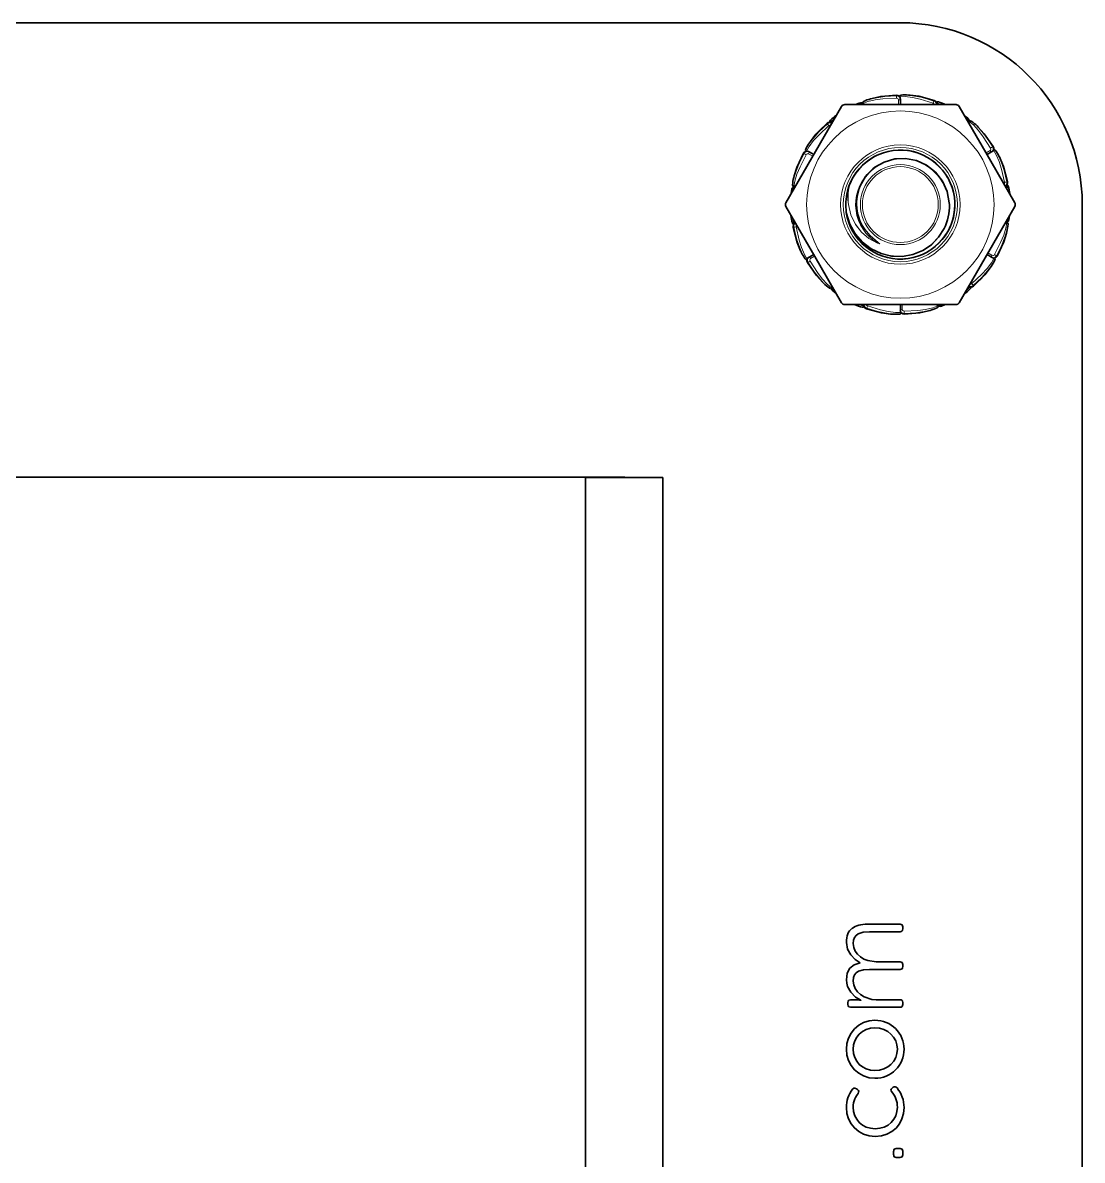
# Model space of a CAD drawing. Extents: x 291 to 828, y 188 to 662.
# Drawn here: x 328.29 to 357.41, y 333.56 to 364.84 of the extents above; entities that cross this region are included whole.
import ezdxf

# ---------------------------------------------------------------- set-up
doc = ezdxf.new("R2010")
doc.units = 0

msp = doc.modelspace()

# ---------------------------------------------------------------- linework, layer by layer
at = {"color": 7, "lineweight": 35}
for p, q in [((296.03, 364.841), (352.41, 364.841)), ((313.742, 364.841), (352.41, 364.841)), ((357.41, 359.841), (357.41, 294.081)), ((357.41, 359.841), (357.41, 294.081)), ((344.839, 352.343), (316.662, 352.343)), ((343.759, 352.336), (343.759, 301.578)), ((345.881, 352.336), (345.881, 301.572)), ((345.881, 352.336), (345.881, 301.572))]:
    msp.add_line(p, q, dxfattribs=at)
at = {"color": 7, "lineweight": 13, "ltscale": 0.000100783}
msp.add_line((352.306, 362.851), (352.304, 362.847), dxfattribs=at)
at = {"color": 7, "lineweight": 13, "ltscale": 0.000367203}
for p, q in [((352.304, 362.832), (352.304, 362.847)), ((352.515, 356.849), (352.516, 356.835))]:
    msp.add_line(p, q, dxfattribs=at)
at = {"color": 7, "lineweight": 35, "ltscale": 0.001177}
for p, q in [((352.681, 362.85), (352.634, 362.853)), ((351.635, 362.761), (351.59, 362.748)), ((354.552, 361.972), (354.518, 362.004)), ((349.939, 361.58), (349.913, 361.541)), ((349.493, 360.63), (349.482, 360.585)), ((355.326, 359.051), (355.337, 359.097)), ((354.88, 358.101), (354.906, 358.14)), ((350.268, 357.71), (350.301, 357.677)), ((353.184, 356.92), (353.229, 356.933)), ((352.138, 356.832), (352.185, 356.828))]:
    msp.add_line(p, q, dxfattribs=at)
at = {"color": 7, "lineweight": 35, "ltscale": 0.076499}
msp.add_line((350.793, 362.541), (349.263, 359.891), dxfattribs=at)
at = {"color": 7, "lineweight": 35, "ltscale": 0.076498}
for p, q in [((353.94, 362.591), (350.88, 362.591)), ((350.88, 357.091), (353.94, 357.091))]:
    msp.add_line(p, q, dxfattribs=at)
at = {"color": 7, "lineweight": 35, "ltscale": 0.002872}
for p, q in [((351.282, 362.634), (351.176, 362.59)), ((354.265, 362.213), (354.174, 362.284)), ((350.555, 357.468), (350.645, 357.398)), ((353.537, 357.048), (353.643, 357.091))]:
    msp.add_line(p, q, dxfattribs=at)
at = {"color": 7, "lineweight": 13, "ltscale": 0.002597}
for p, q in [((351.282, 362.63), (351.185, 362.591)), ((354.261, 362.212), (354.179, 362.276)), ((349.431, 360.258), (349.416, 360.156)), ((355.389, 359.423), (355.403, 359.526)), ((350.558, 357.47), (350.64, 357.406))]:
    msp.add_line(p, q, dxfattribs=at)
at = {"color": 7, "lineweight": 13, "ltscale": 0.001722}
for p, q in [((351.223, 362.591), (351.287, 362.616)), ((354.198, 362.243), (354.252, 362.2)), ((349.435, 360.188), (349.445, 360.256)), ((355.384, 359.493), (355.374, 359.425)), ((350.621, 357.438), (350.568, 357.481))]:
    msp.add_line(p, q, dxfattribs=at)
at = {"color": 7, "lineweight": 13, "ltscale": 0.000100468}
for p, q in [((351.282, 362.634), (351.282, 362.63)), ((353.537, 357.048), (353.538, 357.052))]:
    msp.add_line(p, q, dxfattribs=at)
at = {"color": 7, "lineweight": 13, "ltscale": 0.000367646}
msp.add_line((351.287, 362.616), (351.282, 362.63), dxfattribs=at)
at = {"color": 7, "lineweight": 13, "ltscale": 0.000650144}
for p, q in [((351.287, 362.616), (351.294, 362.591)), ((349.445, 360.256), (349.47, 360.25))]:
    msp.add_line(p, q, dxfattribs=at)
at = {"color": 7, "lineweight": 13, "ltscale": 0.003214}
for p, q in [((352.358, 362.591), (352.358, 362.72)), ((354.766, 361.261), (354.877, 361.325)), ((350.002, 361.171), (349.89, 361.235)), ((354.818, 358.511), (354.929, 358.446)), ((350.054, 358.421), (349.942, 358.356)), ((352.462, 357.09), (352.462, 356.962))]:
    msp.add_line(p, q, dxfattribs=at)
at = {"color": 7, "lineweight": 35, "ltscale": 0.000365448}
msp.add_line((352.41, 362.738), (352.41, 362.753), dxfattribs=at)
at = {"color": 7, "lineweight": 35, "ltscale": 0.003677}
for p, q in [((352.41, 362.591), (352.41, 362.738)), ((350.028, 361.216), (349.9, 361.29)), ((354.792, 361.216), (354.919, 361.29)), ((350.028, 358.466), (349.9, 358.392)), ((352.41, 357.09), (352.41, 356.943))]:
    msp.add_line(p, q, dxfattribs=at)
at = {"color": 7, "lineweight": 13, "ltscale": 0.000367217}
for p, q in [((353.334, 362.688), (353.338, 362.702)), ((351.486, 356.993), (351.481, 356.98))]:
    msp.add_line(p, q, dxfattribs=at)
at = {"color": 7, "lineweight": 13, "ltscale": 0.000101207}
for p, q in [((353.341, 362.705), (353.338, 362.702)), ((351.478, 356.977), (351.481, 356.98))]:
    msp.add_line(p, q, dxfattribs=at)
at = {"color": 7, "lineweight": 13, "ltscale": 0.000251303}
for p, q in [((353.651, 362.595), (353.66, 362.591)), ((351.169, 357.087), (351.159, 357.091))]:
    msp.add_line(p, q, dxfattribs=at)
at = {"color": 7, "lineweight": 35, "ltscale": 0.000305987}
msp.add_line((353.662, 362.59), (353.651, 362.595), dxfattribs=at)
at = {"color": 7, "lineweight": 35, "ltscale": 0.036627}
for p, q in [((354.026, 362.541), (354.759, 361.272)), ((350.793, 357.141), (350.061, 358.41))]:
    msp.add_line(p, q, dxfattribs=at)
at = {"color": 7, "lineweight": 35, "ltscale": 0.00030492}
for p, q in [((350.655, 362.3), (350.645, 362.293)), ((354.164, 357.382), (354.174, 357.389))]:
    msp.add_line(p, q, dxfattribs=at)
at = {"color": 7, "lineweight": 13, "ltscale": 0.000250905}
msp.add_line((350.645, 362.293), (350.653, 362.299), dxfattribs=at)
at = {"color": 7, "lineweight": 13, "ltscale": 0.000650073}
for p, q in [((354.252, 362.2), (354.233, 362.182)), ((350.568, 357.481), (350.586, 357.5))]:
    msp.add_line(p, q, dxfattribs=at)
at = {"color": 7, "lineweight": 13, "ltscale": 0.000367493}
msp.add_line((354.252, 362.2), (354.261, 362.212), dxfattribs=at)
at = {"color": 7, "lineweight": 13, "ltscale": 0.000100904}
msp.add_line((354.265, 362.213), (354.261, 362.212), dxfattribs=at)
at = {"color": 7, "lineweight": 13, "ltscale": 0.000100858}
for p, q in [((350.395, 362.08), (350.396, 362.076)), ((354.424, 357.602), (354.423, 357.606))]:
    msp.add_line(p, q, dxfattribs=at)
at = {"color": 7, "lineweight": 13, "ltscale": 0.000366793}
for p, q in [((350.406, 362.065), (350.396, 362.076)), ((354.414, 357.617), (354.423, 357.606))]:
    msp.add_line(p, q, dxfattribs=at)
at = {"color": 7, "lineweight": 13, "ltscale": 0.000100884}
for p, q in [((349.751, 361.256), (349.753, 361.252)), ((355.068, 358.426), (355.066, 358.43))]:
    msp.add_line(p, q, dxfattribs=at)
at = {"color": 7, "lineweight": 13, "ltscale": 0.000367243}
for p, q in [((349.766, 361.245), (349.753, 361.252)), ((355.053, 358.436), (355.066, 358.43))]:
    msp.add_line(p, q, dxfattribs=at)
at = {"color": 7, "lineweight": 35, "ltscale": 0.000366414}
for p, q in [((349.9, 361.29), (349.888, 361.297)), ((354.919, 361.29), (354.932, 361.297)), ((349.9, 358.392), (349.888, 358.385)), ((354.919, 358.392), (354.932, 358.385))]:
    msp.add_line(p, q, dxfattribs=at)
at = {"color": 7, "lineweight": 35, "ltscale": 0.039873}
msp.add_line((355.556, 359.891), (354.759, 361.272), dxfattribs=at)
at = {"color": 7, "lineweight": 13, "ltscale": 0.000367075}
msp.add_line((354.948, 361.428), (354.96, 361.436), dxfattribs=at)
at = {"color": 7, "lineweight": 13, "ltscale": 0.00010072}
for p, q in [((354.964, 361.436), (354.96, 361.436)), ((349.855, 358.246), (349.859, 358.246))]:
    msp.add_line(p, q, dxfattribs=at)
at = {"color": 7, "lineweight": 35, "ltscale": 0.001178}
for p, q in [((355.151, 361.111), (355.131, 361.153)), ((349.668, 358.571), (349.689, 358.529))]:
    msp.add_line(p, q, dxfattribs=at)
at = {"color": 7, "lineweight": 13, "ltscale": 0.000146423}
msp.add_line((351.713, 360.866), (351.717, 360.861), dxfattribs=at)
at = {"color": 7, "lineweight": 35, "ltscale": 0.000105677}
msp.add_line((351.011, 360.355), (351.007, 360.355), dxfattribs=at)
at = {"color": 7, "lineweight": 13, "ltscale": 0.000367514}
for p, q in [((355.338, 360.464), (355.352, 360.467)), ((349.482, 359.217), (349.467, 359.214))]:
    msp.add_line(p, q, dxfattribs=at)
at = {"color": 7, "lineweight": 13, "ltscale": 0.000101103}
for p, q in [((355.356, 360.466), (355.352, 360.467)), ((349.464, 359.216), (349.467, 359.214))]:
    msp.add_line(p, q, dxfattribs=at)
at = {"color": 7, "lineweight": 35, "ltscale": 0.002871}
for p, q in [((349.427, 360.261), (349.412, 360.147)), ((355.392, 359.421), (355.408, 359.534))]:
    msp.add_line(p, q, dxfattribs=at)
at = {"color": 7, "lineweight": 13, "ltscale": 9.72082e-05}
for p, q in [((349.427, 360.261), (349.431, 360.258)), ((355.392, 359.421), (355.389, 359.423))]:
    msp.add_line(p, q, dxfattribs=at)
at = {"color": 7, "lineweight": 13, "ltscale": 0.000367495}
msp.add_line((349.445, 360.256), (349.431, 360.258), dxfattribs=at)
at = {"color": 7, "lineweight": 13, "ltscale": 0.000251432}
msp.add_line((355.415, 360.143), (355.416, 360.133), dxfattribs=at)
at = {"color": 7, "lineweight": 35, "ltscale": 0.000305257}
msp.add_line((355.417, 360.131), (355.415, 360.143), dxfattribs=at)
at = {"color": 7, "lineweight": 35, "ltscale": 0.039872}
msp.add_line((349.263, 359.791), (350.061, 358.41), dxfattribs=at)
at = {"color": 7, "lineweight": 35, "ltscale": 0.0765}
msp.add_line((354.026, 357.141), (355.556, 359.791), dxfattribs=at)
at = {"color": 7, "lineweight": 35, "ltscale": 0.000305336}
msp.add_line((349.403, 359.551), (349.404, 359.539), dxfattribs=at)
at = {"color": 7, "lineweight": 13, "ltscale": 0.000251507}
msp.add_line((349.404, 359.539), (349.403, 359.549), dxfattribs=at)
at = {"color": 7, "lineweight": 13, "ltscale": 0.00065088}
msp.add_line((355.374, 359.425), (355.349, 359.432), dxfattribs=at)
at = {"color": 7, "lineweight": 13, "ltscale": 0.000366739}
msp.add_line((355.374, 359.425), (355.389, 359.423), dxfattribs=at)
at = {"color": 7, "lineweight": 35, "ltscale": 0.003676}
msp.add_line((354.792, 358.466), (354.919, 358.392), dxfattribs=at)
at = {"color": 7, "lineweight": 13, "ltscale": 0.000367723}
msp.add_line((349.872, 358.254), (349.859, 358.246), dxfattribs=at)
at = {"color": 7, "lineweight": 13, "ltscale": 0.000100189}
msp.add_line((350.555, 357.468), (350.558, 357.47), dxfattribs=at)
at = {"color": 7, "lineweight": 13, "ltscale": 0.000367962}
msp.add_line((350.568, 357.481), (350.558, 357.47), dxfattribs=at)
at = {"color": 7, "lineweight": 13, "ltscale": 0.000251525}
msp.add_line((354.174, 357.389), (354.166, 357.383), dxfattribs=at)
at = {"color": 7, "lineweight": 35, "ltscale": 0.000304979}
msp.add_line((351.157, 357.092), (351.169, 357.087), dxfattribs=at)
at = {"color": 7, "lineweight": 35, "ltscale": 0.000366211}
msp.add_line((352.41, 356.943), (352.41, 356.929), dxfattribs=at)
at = {"color": 7, "lineweight": 13, "ltscale": 0.000650683}
msp.add_line((353.532, 357.066), (353.525, 357.091), dxfattribs=at)
at = {"color": 7, "lineweight": 13, "ltscale": 0.001723}
msp.add_line((353.596, 357.091), (353.532, 357.066), dxfattribs=at)
at = {"color": 7, "lineweight": 13, "ltscale": 0.000366938}
msp.add_line((353.532, 357.066), (353.538, 357.052), dxfattribs=at)
at = {"color": 7, "lineweight": 13, "ltscale": 0.002598}
msp.add_line((353.538, 357.052), (353.634, 357.091), dxfattribs=at)
at = {"color": 7, "lineweight": 13, "ltscale": 0.000101448}
msp.add_line((352.514, 356.831), (352.516, 356.835), dxfattribs=at)
at = {"color": 7, "lineweight": 35, "ltscale": 0.026993}
msp.add_line((343.759, 352.336), (344.839, 352.336), dxfattribs=at)
at = {"color": 7, "lineweight": 35, "ltscale": 0.000154114}
msp.add_line((344.839, 352.336), (344.839, 352.343), dxfattribs=at)
at = {"color": 7, "lineweight": 35, "ltscale": 0.026044}
msp.add_line((344.839, 352.336), (345.881, 352.336), dxfattribs=at)
at = {"color": 7, "lineweight": 35, "ltscale": 0.022169}
msp.add_line((351.514, 340.054), (352.401, 340.054), dxfattribs=at)
at = {"color": 7, "lineweight": 35, "ltscale": 0.001353}
msp.add_line((352.476, 339.979), (352.476, 339.924), dxfattribs=at)
at = {"color": 7, "lineweight": 35, "ltscale": 0.020894}
for p, q in [((352.401, 339.849), (351.565, 339.849)), ((352.401, 338.812), (351.565, 338.812))]:
    msp.add_line(p, q, dxfattribs=at)
at = {"color": 7, "lineweight": 35, "ltscale": 0.00015564}
for p, q in [((351.307, 338.989), (351.307, 338.996)), ((351.322, 337.961), (351.322, 337.968))]:
    msp.add_line(p, q, dxfattribs=at)
at = {"color": 7, "lineweight": 35, "ltscale": 0.016381}
for p, q in [((351.745, 339.017), (352.401, 339.017)), ((351.745, 337.977), (352.401, 337.977))]:
    msp.add_line(p, q, dxfattribs=at)
at = {"color": 7, "lineweight": 35, "ltscale": 0.001421}
msp.add_line((352.476, 338.944), (352.476, 338.887), dxfattribs=at)
at = {"color": 7, "lineweight": 35, "ltscale": 0.001352}
msp.add_line((350.964, 337.847), (350.964, 337.901), dxfattribs=at)
at = {"color": 7, "lineweight": 35, "ltscale": 0.004358}
msp.add_line((351.039, 337.973), (351.214, 337.973), dxfattribs=at)
at = {"color": 7, "lineweight": 35, "ltscale": 0.00143}
msp.add_line((352.476, 337.905), (352.476, 337.847), dxfattribs=at)
at = {"color": 7, "lineweight": 35, "ltscale": 0.034037}
msp.add_line((352.401, 337.772), (351.039, 337.772), dxfattribs=at)
at = {"color": 7, "lineweight": 35, "ltscale": 0.000979947}
msp.add_line((351.201, 335.527), (351.235, 335.506), dxfattribs=at)
at = {"color": 7, "lineweight": 35, "ltscale": 0.000922733}
msp.add_line((352.187, 335.551), (352.217, 335.572), dxfattribs=at)
at = {"color": 7, "lineweight": 35, "ltscale": 0.00248}
for p, q in [((352.226, 333.714), (352.226, 333.814)), ((352.476, 333.814), (352.476, 333.714))]:
    msp.add_line(p, q, dxfattribs=at)
at = {"color": 7, "lineweight": 35, "ltscale": 0.002557}
for p, q in [((352.298, 333.886), (352.401, 333.886)), ((352.401, 333.642), (352.298, 333.642))]:
    msp.add_line(p, q, dxfattribs=at)
at = {"color": 7, "lineweight": 13}
for points in [[(351.59, 362.748), (351.981, 362.816), (352.304, 362.832)], [(352.304, 362.847), (352.006, 362.83), (351.635, 362.761)], [(352.391, 362.808), (352.541, 362.81), (352.743, 362.785), (352.955, 362.737), (353.31, 362.628)], [(352.634, 362.853), (353.024, 362.783), (353.334, 362.688)], [(353.338, 362.702), (353.053, 362.787), (352.681, 362.85)], [(351.378, 362.622), (351.517, 362.676), (351.716, 362.721), (351.932, 362.749), (352.303, 362.768)], [(349.831, 361.308), (349.904, 361.439), (350.027, 361.601), (350.175, 361.761), (350.446, 362.014)], [(349.913, 361.541), (350.169, 361.844), (350.406, 362.065)], [(350.396, 362.076), (350.179, 361.871), (349.939, 361.58)], [(354.303, 362.125), (354.419, 362.031), (354.557, 361.882), (354.689, 361.708), (354.891, 361.397)], [(354.518, 362.004), (354.771, 361.7), (354.948, 361.428)], [(354.96, 361.436), (354.796, 361.685), (354.552, 361.972)], [(349.482, 360.585), (349.619, 360.957), (349.766, 361.245)], [(349.753, 361.252), (349.619, 360.986), (349.493, 360.63)], [(354.97, 361.34), (355.047, 361.212), (355.126, 361.024), (355.19, 360.816), (355.273, 360.455)], [(349.485, 360.338), (349.508, 360.486), (349.568, 360.68), (349.653, 360.881), (349.821, 361.211)], [(351.717, 360.861), (351.95, 360.997), (352.209, 361.08), (352.481, 361.105), (352.756, 361.07), (353.019, 360.976), (353.257, 360.826), (353.459, 360.626), (353.614, 360.385), (353.714, 360.115), (353.753, 359.84)], [(355.131, 361.153), (355.265, 360.78), (355.338, 360.464)], [(355.352, 360.467), (355.283, 360.757), (355.151, 361.111)], [(353.61, 359.185), (353.465, 358.955), (353.277, 358.757), (353.053, 358.6), (352.801, 358.488), (352.558, 358.432), (352.309, 358.419), (352.06, 358.45), (351.818, 358.524), (351.591, 358.641), (351.388, 358.796), (351.214, 358.986), (351.075, 359.205), (350.975, 359.445), (350.932, 359.62), (350.91, 359.8)], [(351.778, 358.781), (351.546, 358.906), (351.341, 359.08), (351.174, 359.297), (351.05, 359.556), (350.982, 359.84)], [(351.779, 358.786), (351.548, 358.91), (351.344, 359.083), (351.177, 359.3), (351.054, 359.558), (350.986, 359.841)], [(349.467, 359.214), (349.536, 358.924), (349.668, 358.571)], [(349.689, 358.529), (349.555, 358.902), (349.482, 359.217)], [(349.849, 358.342), (349.773, 358.47), (349.694, 358.657), (349.629, 358.865), (349.546, 359.227)], [(351.431, 359.159), (351.577, 358.985), (351.803, 358.801), (351.846, 358.766), (351.846, 358.765), (351.844, 358.764), (351.779, 358.786)], [(351.435, 359.162), (351.581, 358.989), (351.805, 358.803), (351.847, 358.766), (351.845, 358.763), (351.778, 358.781)], [(355.335, 359.344), (355.311, 359.196), (355.251, 359.002), (355.167, 358.801), (354.998, 358.47)], [(355.337, 359.097), (355.2, 358.725), (355.053, 358.436)], [(355.066, 358.43), (355.2, 358.696), (355.326, 359.051)], [(349.859, 358.246), (350.023, 357.997), (350.268, 357.71)], [(350.301, 357.677), (350.048, 357.982), (349.872, 358.254)], [(350.517, 357.556), (350.401, 357.651), (350.262, 357.8), (350.13, 357.973), (349.929, 358.285)], [(354.988, 358.373), (354.915, 358.243), (354.793, 358.08), (354.645, 357.92), (354.373, 357.668)], [(354.906, 358.14), (354.651, 357.838), (354.414, 357.617)], [(354.423, 357.606), (354.64, 357.811), (354.88, 358.101)], [(351.481, 356.98), (351.767, 356.894), (352.138, 356.832)], [(352.185, 356.828), (351.795, 356.899), (351.486, 356.993)], [(352.428, 356.874), (352.279, 356.872), (352.077, 356.897), (351.864, 356.945), (351.509, 357.054)], [(353.229, 356.933), (352.839, 356.866), (352.515, 356.849)], [(352.516, 356.835), (352.813, 356.852), (353.184, 356.92)], [(353.441, 357.059), (353.302, 357.006), (353.104, 356.961), (352.887, 356.933), (352.517, 356.914)]]:
    msp.add_lwpolyline(points, dxfattribs=at)
at = {"color": 7, "lineweight": 35}
for points in [[(352.306, 362.851), (351.874, 362.814), (351.635, 362.761)], [(353.341, 362.705), (352.923, 362.818), (352.681, 362.85)], [(350.395, 362.08), (350.088, 361.774), (349.939, 361.58)], [(354.964, 361.436), (354.716, 361.791), (354.552, 361.972)], [(349.751, 361.256), (349.567, 360.863), (349.493, 360.63)], [(351.713, 360.866), (351.969, 361.012), (352.255, 361.095), (352.555, 361.108), (352.853, 361.049), (353.131, 360.921), (353.373, 360.73), (353.566, 360.484), (353.696, 360.198), (353.756, 359.886), (353.758, 359.841)], [(355.356, 360.466), (355.244, 360.885), (355.151, 361.111)], [(353.616, 359.183), (353.463, 358.943), (353.263, 358.738), (353.024, 358.577), (352.754, 358.468), (352.466, 358.416), (352.171, 358.424), (351.882, 358.494), (351.611, 358.622), (351.371, 358.804), (351.172, 359.033), (351.023, 359.3), (350.925, 359.626)], [(349.464, 359.216), (349.575, 358.797), (349.668, 358.571)], [(355.068, 358.426), (355.252, 358.818), (355.326, 359.051)], [(349.855, 358.246), (350.103, 357.89), (350.268, 357.71)], [(354.424, 357.602), (354.731, 357.908), (354.88, 358.101)], [(351.478, 356.977), (351.896, 356.864), (352.138, 356.832)], [(352.514, 356.831), (352.946, 356.868), (353.184, 356.92)], [(351.565, 339.849), (351.391, 339.837), (351.248, 339.789), (351.193, 339.746), (351.15, 339.69), (351.123, 339.617), (351.114, 339.524)], [(351.307, 338.996), (351.167, 339.081), (351.045, 339.21), (350.959, 339.37), (350.928, 339.552)], [(351.114, 339.524), (351.128, 339.415), (351.168, 339.317), (351.231, 339.23), (351.313, 339.156), (351.409, 339.097), (351.516, 339.053), (351.745, 339.017)], [(350.928, 338.524), (350.952, 338.709), (351.023, 338.845), (351.141, 338.937), (351.307, 338.989)], [(351.565, 338.812), (351.4, 338.803), (351.256, 338.761), (351.198, 338.721), (351.153, 338.665), (351.124, 338.591), (351.114, 338.493)], [(351.322, 337.968), (351.174, 338.052), (351.048, 338.184), (350.961, 338.346), (350.936, 338.434), (350.928, 338.524)], [(351.114, 338.493), (351.129, 338.384), (351.17, 338.283), (351.234, 338.194), (351.316, 338.119), (351.412, 338.059), (351.631, 337.986), (351.745, 337.977)], [(350.964, 337.901), (350.972, 337.942), (350.997, 337.966), (351.039, 337.973)], [(351.039, 337.772), (350.997, 337.781), (350.972, 337.806), (350.964, 337.847)], [(350.928, 336.615), (350.943, 336.775), (350.988, 336.926), (351.059, 337.062), (351.153, 337.18), (351.268, 337.277), (351.401, 337.351), (351.55, 337.398), (351.713, 337.415)], [(351.713, 337.204), (351.588, 337.192), (351.473, 337.157), (351.371, 337.103), (351.282, 337.031), (351.21, 336.945), (351.156, 336.845), (351.123, 336.734), (351.111, 336.617), (351.123, 336.5), (351.156, 336.388), (351.21, 336.288), (351.282, 336.202), (351.371, 336.13), (351.473, 336.075), (351.588, 336.04), (351.712, 336.029)], [(351.712, 336.029), (351.84, 336.04), (351.957, 336.075), (352.062, 336.13), (352.153, 336.202), (352.227, 336.288), (352.282, 336.388), (352.317, 336.5), (352.329, 336.617), (352.317, 336.734), (352.282, 336.845), (352.226, 336.945), (352.153, 337.031), (352.062, 337.103), (351.957, 337.157), (351.84, 337.192), (351.713, 337.204)], [(351.712, 335.818), (351.55, 335.834), (351.401, 335.882), (351.268, 335.956), (351.153, 336.053), (351.059, 336.17), (350.988, 336.305), (350.943, 336.455), (350.928, 336.615)], [(351.099, 335.518), (351.129, 335.543), (351.163, 335.546), (351.201, 335.527)], [(352.169, 335.452), (352.151, 335.488), (352.157, 335.521), (352.187, 335.551)], [(351.721, 334.222), (351.554, 334.238), (351.401, 334.284), (351.266, 334.357), (351.15, 334.453), (351.057, 334.569), (350.987, 334.703), (350.943, 334.854), (350.928, 335.016)], [(351.111, 335.022), (351.123, 334.902), (351.156, 334.79), (351.21, 334.69), (351.281, 334.603), (351.369, 334.532), (351.473, 334.478), (351.592, 334.444), (351.721, 334.433)], [(351.721, 334.433), (351.851, 334.444), (351.968, 334.478), (352.071, 334.532), (352.159, 334.603), (352.23, 334.69), (352.283, 334.79), (352.317, 334.903), (352.329, 335.025)], [(352.512, 335.016), (352.498, 334.853), (352.455, 334.702), (352.386, 334.566), (352.292, 334.449), (352.178, 334.354), (352.043, 334.283), (351.89, 334.238), (351.721, 334.222)]]:
    msp.add_lwpolyline(points, dxfattribs=at)
at = {"color": 7, "lineweight": 13}
for radius in [2.575, 1.641, 1.571, 1.099, 1.043]:
    msp.add_circle((352.41, 359.841), radius, dxfattribs=at)
at = {"color": 7, "lineweight": 35}
for centre, radius, start, end in [((352.41, 359.841), 5, 0, 90), ((352.41, 359.841), 5, 0, 90), ((352.31, 362.75), 0.1, 1.5039, 92.4746), ((352.437, 362.787), 0.0643, 96.6918, 148.9258), ((352.544, 361.758), 1.099, 85.2934, 96.0619), ((350.88, 362.491), 0.1, 90, 150), ((351.321, 362.54), 0.101, 30.3348, 112.1885), ((351.428, 362.619), 0.0643, 116.6919, 168.926), ((351.88, 361.689), 1.099, 105.2934, 116.0619), ((353.31, 362.609), 0.101, 349.8513, 72.2033), ((353.443, 362.6), 0.0643, 76.6918, 128.9256), ((353.192, 361.597), 1.099, 65.2934, 76.0619), ((353.94, 362.491), 0.1, 30, 90), ((351.28, 361.396), 1.099, 125.2934, 136.0619), ((354.203, 362.134), 0.101, 330.3348, 52.1885), ((350.463, 362.005), 0.101, 49.8513, 132.2033), ((350.537, 362.115), 0.0643, 136.6919, 188.9262), ((354.324, 362.08), 0.0643, 56.6918, 108.9254), ((353.745, 361.224), 1.099, 45.2934, 56.0619), ((349.84, 361.209), 0.1, 61.5039, 152.4746), ((349.872, 361.337), 0.0643, 156.6919, 208.9264), ((350.816, 360.916), 1.099, 145.2934, 156.0619), ((352.41, 359.841), 1.5, 188.2165, 165.8313), ((354.88, 361.382), 0.1, 301.5039, 32.4746), ((354.975, 361.29), 0.0643, 36.6918, 88.9252), ((354.137, 360.684), 1.099, 25.2934, 36.0619), ((352.458, 359.859), 1.253, 126.4978, 153.1497), ((349.528, 360.247), 0.101, 90.3348, 172.1885), ((350.544, 360.306), 1.099, 165.2934, 176.0619), ((349.513, 360.379), 0.0643, 176.6919, 228.9265), ((351.579, 360.077), 0.637, 154.0224, 168.1089), ((352.443, 359.867), 1.235, 153.1668, 181.1945), ((355.257, 360.445), 0.101, 289.8513, 12.2033), ((355.316, 360.326), 0.0643, 16.6918, 68.9252), ((354.321, 360.042), 1.099, 5.2934, 16.0619), ((352.41, 359.841), 1.5, 165.8313, 188.2153), ((349.35, 359.841), 0.1, 150, 210), ((352.445, 359.868), 1.238, 181.2623, 214.9807), ((352.399, 359.791), 1.36, 333.4353, 2.0792), ((355.47, 359.841), 0.1, 330, 30), ((350.498, 359.64), 1.099, 185.2934, 196.0619), ((355.292, 359.434), 0.101, 270.3348, 352.1885), ((349.504, 359.356), 0.0643, 196.6919, 248.9265), ((349.562, 359.237), 0.101, 109.8513, 192.2033), ((354.275, 359.376), 1.099, 345.2934, 356.0619), ((355.306, 359.302), 0.0643, 356.6918, 48.9252), ((350.682, 358.998), 1.099, 205.2934, 216.0619), ((354.979, 358.472), 0.1, 241.5039, 332.4746), ((349.845, 358.391), 0.0643, 216.6919, 268.9264), ((349.94, 358.3), 0.1, 121.5039, 212.4746), ((354.003, 358.766), 1.099, 325.2934, 336.0619), ((354.948, 358.344), 0.0643, 336.6918, 28.9253), ((351.074, 358.458), 1.099, 225.2934, 236.0619), ((350.495, 357.601), 0.0643, 236.6919, 288.9263), ((350.617, 357.548), 0.101, 150.3348, 232.1885), ((353.54, 358.286), 1.099, 305.2934, 316.0619), ((354.356, 357.677), 0.101, 229.8513, 312.2033), ((354.283, 357.566), 0.0643, 316.6918, 8.9254), ((350.88, 357.191), 0.1, 210, 270), ((351.628, 358.085), 1.099, 245.2934, 256.0619), ((351.377, 357.082), 0.0643, 256.6919, 308.9261), ((351.509, 357.073), 0.101, 169.8513, 252.2033), ((352.383, 356.895), 0.0643, 276.6919, 328.9259), ((352.509, 356.931), 0.1, 181.5039, 272.4746), ((352.94, 357.993), 1.099, 285.2934, 296.0619), ((353.499, 357.142), 0.101, 210.3348, 292.1885), ((353.392, 357.063), 0.0643, 296.6918, 348.9256), ((353.94, 357.191), 0.1, 270, 330), ((352.276, 357.923), 1.099, 265.2934, 276.0619), ((352.411, 339.989), 0.0649, 351.215, 98.785), ((351.223, 337.565), 0.409, 76.0303, 91.327), ((352.411, 337.837), 0.0647, 261.0403, 8.9592), ((351.722, 336.624), 0.79, 359.5601, 90.6812), ((351.722, 336.609), 0.79, 269.3315, 0.6523), ((351.726, 335.023), 0.798, 141.7248, 180.5464), ((352.114, 334.787), 1.062, 144.5166, 153.8024), ((351.663, 335.019), 0.667, 0.5413, 40.5072), ((351.677, 335.02), 0.835, 359.708, 39.7442), ((351.619, 335.039), 0.507, 154.6477, 181.9423), ((352.289, 333.823), 0.0623, 81.3196, 189.0001), ((352.289, 333.705), 0.0622, 171.22, 278.78)]:
    msp.add_arc(centre, radius, start, end, dxfattribs=at)
at = {"color": 7, "lineweight": 13}
for centre, radius, start, end in [((352.628, 362.794), 0.326, 173.2268, 184.6551), ((352.312, 362.748), 0.0988, 2.9456, 94.6214), ((352.312, 362.733), 0.0987, 2.9221, 94.3881), ((352.434, 362.805), 0.0463, 84.4509, 176.9271), ((351.323, 362.537), 0.1, 32.2745, 114.0547), ((351.328, 362.522), 0.102, 42.6275, 113.2559), ((351.419, 362.634), 0.0463, 104.4509, 196.9271), ((352.307, 362.716), 0.0517, 4.8423, 94.5947), ((353.625, 362.541), 0.326, 153.2268, 164.6551), ((353.292, 362.574), 0.0566, 17.5453, 71.8936), ((353.305, 362.59), 0.102, 0.2607, 73.3775), ((353.311, 362.605), 0.1, 351.7282, 74.0866), ((353.446, 362.618), 0.0463, 64.4509, 156.9271), ((353.17, 361.722), 0.943, 67.0615, 75.4163), ((351.16, 361.44), 0.943, 127.0615, 135.4163), ((354.191, 362.118), 0.102, 342.6275, 53.2559), ((354.202, 362.13), 0.1, 332.2745, 54.0547), ((350.466, 362.003), 0.1, 51.7282, 134.0866), ((350.476, 361.991), 0.102, 60.2607, 133.3775), ((350.678, 362.243), 0.326, 213.2268, 224.6551), ((350.484, 361.972), 0.0566, 77.5453, 131.8936), ((350.523, 362.127), 0.0463, 124.4509, 216.9271), ((354.333, 362.096), 0.0463, 44.4509, 136.9271), ((349.843, 361.21), 0.0988, 62.9457, 154.6214), ((349.961, 361.506), 0.326, 233.2268, 244.6551), ((349.856, 361.202), 0.0987, 62.9221, 154.3881), ((349.855, 361.344), 0.0463, 144.4509, 236.9271), ((349.869, 361.189), 0.0517, 64.8423, 154.5947), ((352.41, 359.841), 1.49, 199.6027, 159.8306), ((354.848, 361.367), 0.0517, 304.8423, 34.5947), ((355.076, 361.129), 0.326, 113.2268, 124.6551), ((354.866, 361.372), 0.0987, 302.9221, 34.3881), ((354.878, 361.379), 0.0988, 302.9456, 34.6214), ((354.989, 361.302), 0.0463, 24.4509, 116.9271), ((352.41, 359.841), 1.229, 136.221, 239.1341), ((352.458, 359.858), 1.247, 126.4709, 153.1281), ((349.531, 360.248), 0.1, 92.2745, 174.0547), ((349.547, 360.244), 0.102, 102.6275, 173.2559), ((349.495, 360.379), 0.0463, 164.4509, 256.9271), ((352.419, 360.028), 1.45, 166.9462, 187.4611), ((352.419, 360.028), 1.445, 166.946, 187.4449), ((352.443, 359.867), 1.23, 153.1463, 181.1795), ((355.218, 360.443), 0.0566, 317.5453, 11.8936), ((355.356, 360.139), 0.326, 93.2268, 104.6551), ((355.238, 360.441), 0.102, 300.2607, 13.3775), ((355.254, 360.443), 0.1, 291.7282, 14.0866), ((355.333, 360.332), 0.0463, 4.4509, 96.9271), ((354.419, 360.123), 0.943, 7.0614, 15.4163), ((352.445, 359.868), 1.232, 181.2478, 214.9792), ((352.399, 359.791), 1.355, 333.4133, 2.0563), ((350.4, 359.558), 0.943, 187.0614, 195.4164), ((355.288, 359.434), 0.1, 272.2745, 354.0547), ((355.272, 359.437), 0.102, 282.6275, 353.2559), ((349.487, 359.35), 0.0463, 184.4509, 276.9271), ((349.565, 359.239), 0.1, 111.7282, 194.0866), ((349.581, 359.241), 0.102, 120.2607, 193.3775), ((349.463, 359.543), 0.326, 273.2268, 284.6551), ((349.602, 359.239), 0.0566, 137.5453, 191.8936), ((355.324, 359.302), 0.0463, 344.4509, 76.9271), ((354.964, 358.479), 0.0987, 242.9221, 334.3881), ((354.951, 358.493), 0.0517, 244.8423, 334.5947), ((354.976, 358.472), 0.0988, 242.9457, 334.6214), ((354.858, 358.175), 0.326, 53.2268, 64.6551), ((349.831, 358.38), 0.0463, 204.4509, 296.9271), ((349.941, 358.302), 0.0988, 122.9456, 214.6214), ((349.954, 358.31), 0.0987, 122.9221, 214.3881), ((349.743, 358.553), 0.326, 293.2268, 304.6551), ((349.972, 358.314), 0.0517, 124.8423, 214.5947), ((354.964, 358.338), 0.0463, 324.4509, 56.9271), ((350.486, 357.586), 0.0463, 224.4509, 316.9271), ((350.618, 357.551), 0.1, 152.2746, 234.0547), ((350.629, 357.563), 0.102, 162.6275, 233.2559), ((353.659, 358.242), 0.943, 307.0615, 315.4163), ((354.353, 357.678), 0.1, 231.7282, 314.0866), ((354.343, 357.691), 0.102, 240.2607, 313.3775), ((354.296, 357.555), 0.0463, 304.4509, 36.9271), ((354.335, 357.71), 0.0566, 257.5453, 311.8936), ((354.141, 357.438), 0.326, 33.2268, 44.6551), ((351.65, 357.959), 0.943, 247.0615, 255.4163), ((351.373, 357.064), 0.0463, 244.4509, 336.9271), ((351.509, 357.076), 0.1, 171.7282, 254.0866), ((351.515, 357.091), 0.102, 180.2607, 253.3775), ((351.527, 357.108), 0.0566, 197.5453, 251.8936), ((351.195, 357.14), 0.326, 333.2268, 344.6551), ((352.385, 356.877), 0.0463, 264.4509, 356.9271), ((352.508, 356.948), 0.0987, 182.9221, 274.3881), ((352.508, 356.934), 0.0988, 182.9457, 274.6214), ((352.513, 356.966), 0.0517, 184.8423, 274.5947), ((352.192, 356.888), 0.326, 353.2268, 4.6551), ((353.496, 357.144), 0.1, 212.2745, 294.0547), ((353.401, 357.047), 0.0463, 284.4509, 16.9271), ((353.492, 357.16), 0.102, 222.6275, 293.2559)]:
    msp.add_arc(centre, radius, start, end, dxfattribs=at)
for centre, major_axis, start_param, end_param in [((352.36, 362.738), (0.05, 0), 4.671362, 6.283192), ((349.875, 361.246), (-0.025, -0.0433), 1.529769, 3.141599), ((354.894, 361.333), (0.025, -0.0433), 4.671362, 6.283192), ((354.944, 358.435), (-0.025, -0.0433), 4.671362, 6.283192), ((349.925, 358.349), (0.025, -0.0433), 1.529769, 3.141599), ((352.46, 356.943), (0.05, 0), 1.529769, 3.141599)]:
    msp.add_ellipse(centre, major_axis=major_axis, ratio=0.371175, start_param=start_param, end_param=end_param, dxfattribs=at)
at = {"color": 7, "lineweight": 35}
for centre, major_axis, ratio, start_param, end_param in [((469.315, 232.745), (118.294, -107.14), 0.050956, 3.08539, 3.131565), ((439.042, 248.512), (87.992, -91.401), 0.050662, 3.135182, 3.194202), ((344.27, 348.093), (8.187, -8.225), 0.067801, 6.215799, 6.351195), ((344.27, 331.112), (8.189, 7.885), 0.067754, 6.218033, 6.353429), ((344.27, 347.056), (8.187, -8.225), 0.067801, 6.215799, 6.351195), ((348.451, 334.118), (4.007, 3.839), 0.096964, 6.190565, 6.384062), ((351.791, 328.784), (-0.472, -6.801), 0.096067, 3.052809, 3.210208), ((338.339, 331.604), (12.926, 3.866), 0.061201, 6.212159, 6.336106), ((344.27, 325.981), (8.189, 7.885), 0.067754, 6.218033, 6.353429), ((348.451, 337.501), (4.007, -3.839), 0.096964, 6.182309, 6.375806)]:
    msp.add_ellipse(centre, major_axis=major_axis, ratio=ratio, start_param=start_param, end_param=end_param, dxfattribs=at)

doc.saveas('drawing.dxf')
